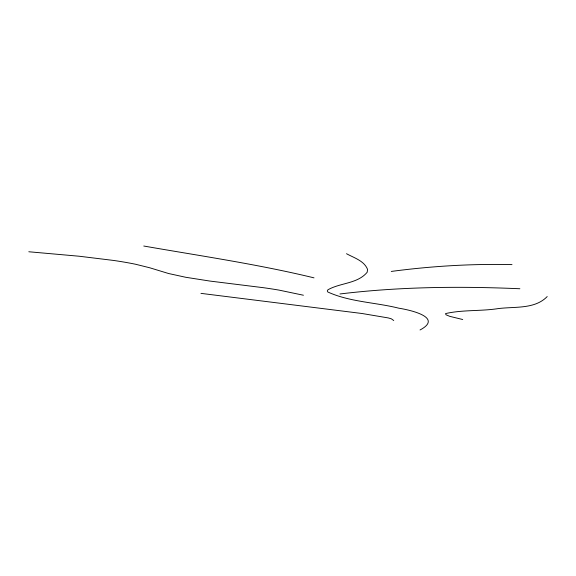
<?xml version="1.0" encoding="UTF-8"?>
<svg xmlns="http://www.w3.org/2000/svg" width="576" height="576" viewBox="0 0 576 576"><rect width="100%" height="100%" fill="white"/><g stroke="black" fill="none" stroke-linecap="round" stroke-linejoin="round"><path stroke-width="0.86" d="M547.2 296.561C534.262 309.967 513.079 306.187 496.138 308.902C479.376 311.206 461.938 309.809 445.536 313.596L446.018 314.784L449.762 316.346L462.708 319.514M420.041 329.976C444.074 317.196 408.845 309.758 398.851 308.203C375.394 302.306 349.906 302.062 327.794 291.982L327.312 290.894L327.902 289.807C340.286 282.694 357.581 283.86 367.178 272.254L367.574 269.417C364.176 260.748 353.959 257.839 346.493 253.706M391.27 271.433C431.266 266.126 471.665 263.686 512.006 264.614M339.941 293.976C399.6 286.726 459.886 286.142 519.869 288.749M28.8 251.762L79.193 256.234L113.666 260.453A68.184 7.092 5.8 0 1 135.85 264.319L149.753 267.782L168.523 273.506L185.71 277.272L209.858 281.059L263.455 287.705A88.783 8.366 5 0 1 278.95 290.095L303.422 295.229M200.952 293.364L362.016 313.502L388.325 317.938L391.406 318.852L393.739 320.544M143.77 246.024C200.621 255.96 257.89 264.226 314.014 277.855"/></g></svg>
